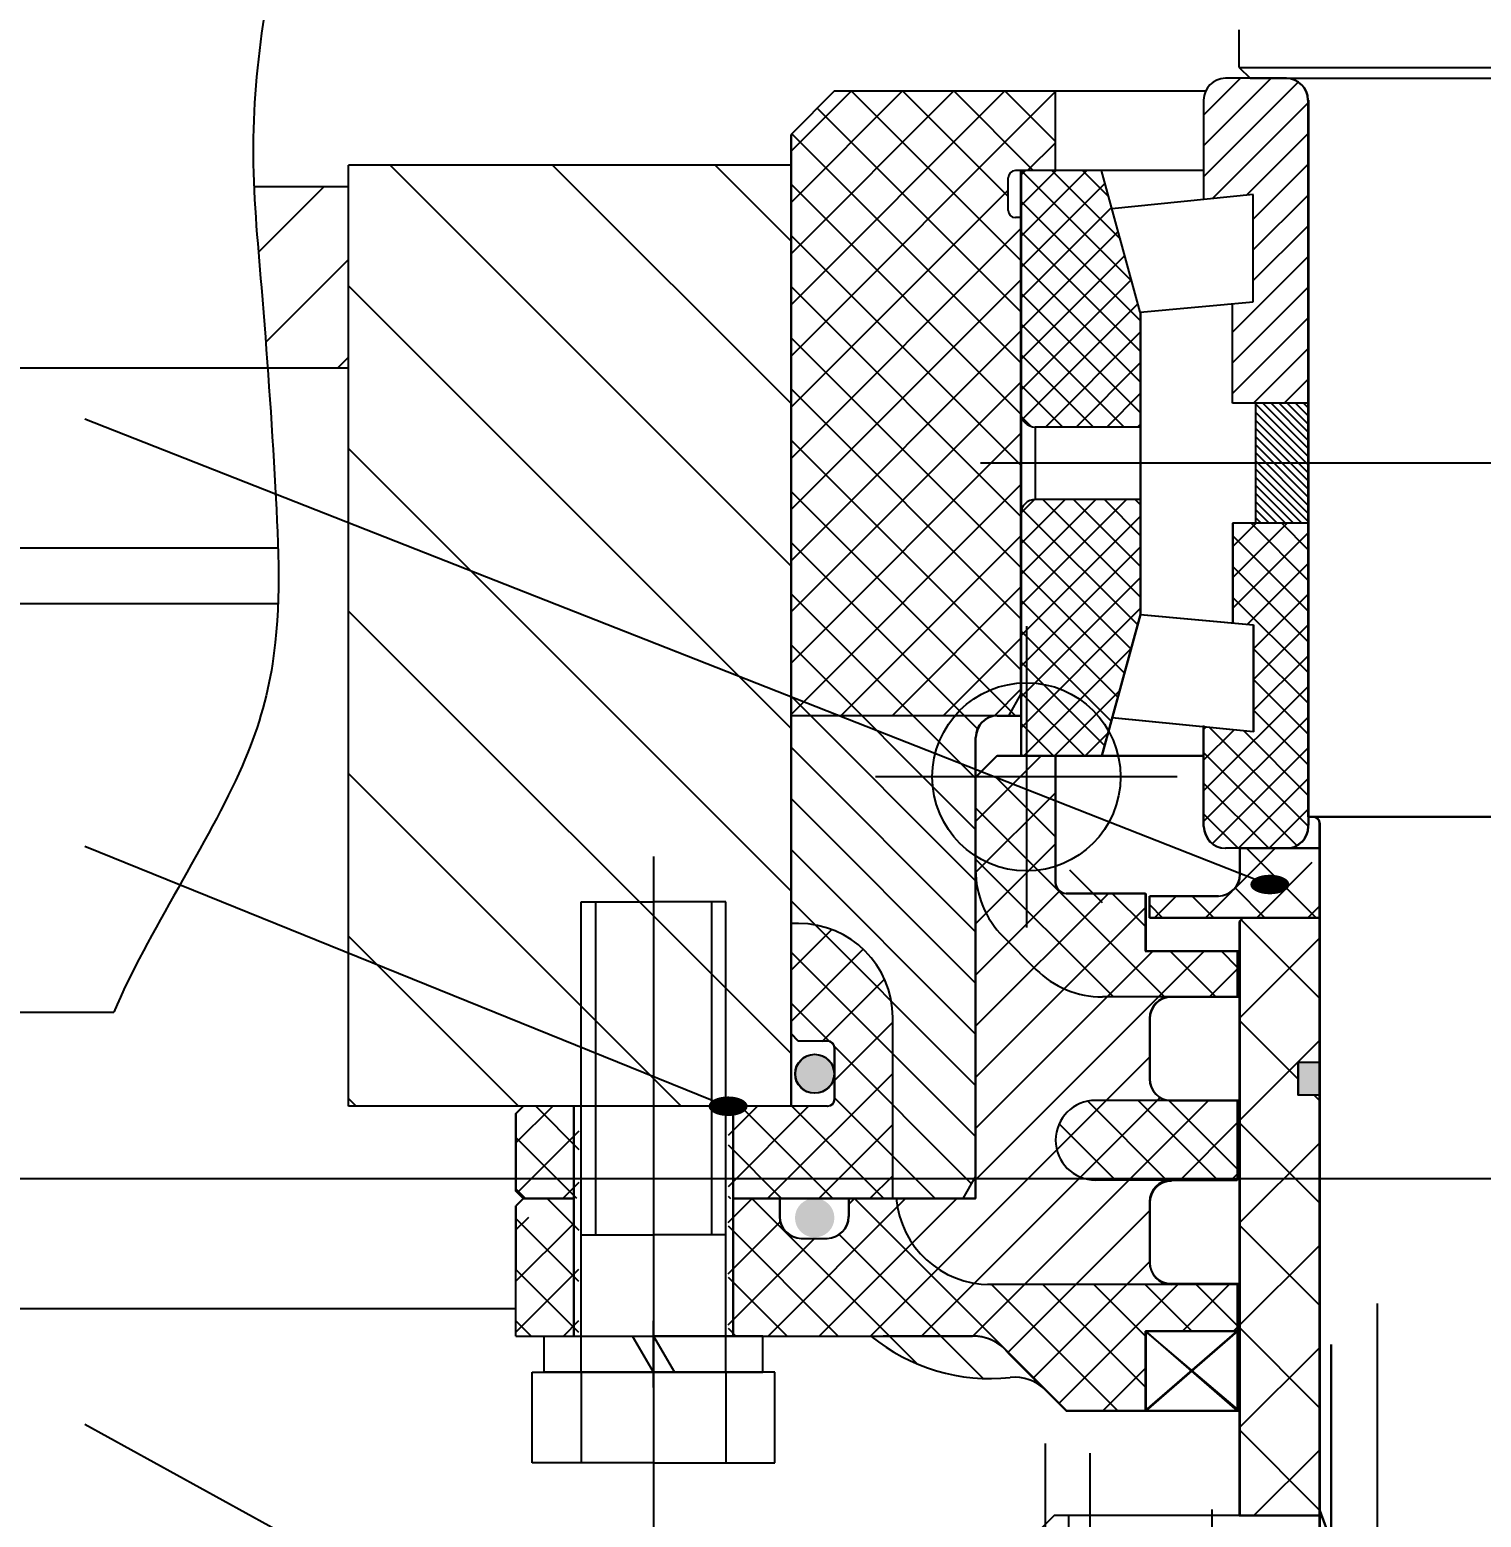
# Model space of a CAD drawing. Header units: millimetres. Extents: x 0 to 12600, y -343 to 8910.
# Drawn here: x 8175.6 to 8376.1, y 5189.5 to 5395 of the extents above; entities that cross this region are included whole.
import ezdxf
from ezdxf.enums import TextEntityAlignment as Align

# ---------------------------------------------------------------- set-up
doc = ezdxf.new("R2010")
doc.units = ezdxf.units.MM
doc.header["$LTSCALE"] = 300
for name, pattern in [('F', [0.75, 0.5, -0.25]), ('G', [2, 1.25, -0.25, 0.25, -0.25]), ('K', [2.5, 1.25, -0.25, 0.25, -0.25, 0.25, -0.25])]:
    doc.linetypes.add(name, pattern=pattern)
for name, color, linetype in [('01', 7, 'Continuous'), ('02', 1, 'Continuous'), ('04', 2, 'F'), ('05', 142, 'G'), ('07', 6, 'K'), ('08', 1, 'Continuous'), ('10', 1, 'Continuous')]:
    doc.layers.add(name, color=color, linetype=linetype)
doc.styles.get("Standard").update_dxf_attribs({"font": 'isocp', "width": 0.707, "bigfont": 'intecad.shx'})
doc.dimstyles.new('INTE', dxfattribs={"dimscale": 30, "dimtxt": 3.5, "dimasz": 3, "dimexe": 3, "dimexo": 0, "dimgap": 1, "dimtad": 1, "dimdec": 1, "dimdsep": 46, "dimtxsty": 'Standard', "dimcen": 0, "dimclrd": 1, "dimclre": 1, "dimclrt": 3, "dimaunit": 1, "dimadec": 0, "dimazin": 0, "dimtfac": 1, "dimtdec": 1, "dimtmove": 0, "dimatfit": 0, "dimfxl": 1, "dimarcsym": 0})
pattern_1 = [(225, (9595.6303, 7841.7627), (-2.1213203, 2.1213203), [])]
pattern_2 = [(315, (16090.429, 9998.8617), (2.1213203, 2.1213203), [])]

# ---------------------------------------------------------------- blocks, each defined once
blk = doc.blocks.new('*D71')
at = {"layer": '08', "color": 1, "lineweight": -2}
for p, q in [((7928.32, 5236.29), (9433.04, 5236.29)), ((9343.04, 3903.89), (9343.04, 5146.29)), ((8469.38, 3813.89), (9433.04, 3813.89))]:
    blk.add_line(p, q, dxfattribs=at)
at = {"layer": '08', "color": 1}
for points in [[(9328.04, 5146.29), (9358.04, 5146.29), (9343.04, 5236.29)], [(9328.04, 3903.89), (9358.04, 3903.89), (9343.04, 3813.89)]]:
    blk.add_solid(points, dxfattribs=at)
at = {"layer": 'Defpoints', "color": 0}
for p in [(7928.32, 5236.29), (9343.04, 5236.29), (8469.38, 3813.89)]:
    blk.add_point(p, dxfattribs=at)
at = {"layer": '08', "color": 3, "insert": (9260.53, 4525.09), "char_height": 105, "attachment_point": 5, "rotation": 90}
blk.add_mtext('1422.4', dxfattribs=at)
blk = doc.blocks.new('ERTERT')
at = {"layer": '05'}
for p, q in [((9647.67, 7302.34), (9647.67, 7133.75)), ((9547.7, 7298.97), (9547.7, 7253.78)), ((9607.98, 7281.65), (9607.98, 7109.25))]:
    blk.add_line(p, q, dxfattribs=at)
blk = doc.blocks.new('RRRR')
at = {"layer": '02'}
h = blk.add_hatch(dxfattribs=at)
h.set_pattern_fill('_USER', color=256, scale=5, angle=45, style=0, pattern_type=0)
h.set_pattern_definition([(45, (16090.429, 9998.8617), (-3.535534, 3.535534), [])])
h.paths.add_polyline_path([(17397.4, 7390.64), (17414.04, 7390.64), (17414.04, 7403.34), (17400.34, 7403.34, -0.414214), (17399.34, 7404.34), (17399.34, 7411.34, -0.414214), (17400.34, 7412.34), (17404.34, 7412.34), (17405.34, 7413.34), (17405.34, 7537.64), (17399.34, 7543.64), (17368.84, 7543.64), (17368.84, 7532.64), (17374.34, 7532.64, -0.414214), (17375.34, 7531.64), (17375.34, 7527.14, -0.414214), (17374.34, 7526.14), (17373.59, 7526.14), (17373.59, 7460.34), (17373.59, 7460.34), (17373.59, 7457.34), (17376.84, 7457.34, -0.414214), (17379.84, 7454.34), (17379.84, 7393.64), (17381.57, 7390.64)])
h.paths.add_polyline_path([(17442.34, 7390.64), (17443.34, 7391.64), (17443.34, 7402.34), (17442.34, 7403.34), (17434.64, 7403.34), (17434.64, 7390.64)])
h.paths.add_polyline_path([(17181.36, 7457.34), (17183.09, 7460.34), (17183.09, 7526.14), (17182.34, 7526.14, -0.414214), (17181.34, 7527.14), (17181.34, 7531.64, -0.414214), (17182.34, 7532.64), (17187.84, 7532.64), (17187.84, 7543.64), (17157.34, 7543.64), (17151.34, 7537.64), (17151.34, 7457.34)])
h.paths.add_polyline_path([(17165.34, 7390.64), (17165.34, 7415.64, 0.414214), (17152.34, 7428.64), (17151.34, 7428.64), (17151.34, 7413.34), (17152.34, 7412.34), (17156.34, 7412.34, -0.414214), (17157.34, 7411.34), (17157.34, 7404.34, -0.414214), (17156.34, 7403.34), (17142.64, 7403.34), (17142.64, 7390.64)])
h.paths.add_polyline_path([(17122.04, 7390.64), (17122.04, 7403.34), (17114.34, 7403.34), (17113.34, 7402.34), (17113.34, 7391.64), (17114.34, 7390.64)])
h = blk.add_hatch(dxfattribs=at)
h.set_pattern_fill('_USER', color=256, scale=3, angle=-45, style=0, pattern_type=0)
h.set_pattern_definition(pattern_2)
h.paths.add_polyline_path([(17185.09, 7497.21, -0.414214), (17183.09, 7499.21), (17183.09, 7532.64), (17194.21, 7532.64), (17199.58, 7513.08), (17199.58, 7497.21)])
h.paths.add_polyline_path([(17183.09, 7451.79), (17183.09, 7485.21, -0.414214), (17185.09, 7487.21), (17199.58, 7487.21), (17199.58, 7471.34), (17194.21, 7451.79)])
h = blk.add_hatch(dxfattribs=at)
h.set_pattern_fill('_USER', color=256, scale=3, angle=-45, style=0, pattern_type=0)
h.set_pattern_definition(pattern_2)
h.paths.add_polyline_path([(17211.34, 7439.03, -0.414214), (17208.34, 7442.03), (17208.34, 7455.78), (17215.2, 7455.09), (17215.2, 7469.91), (17212.34, 7470.17), (17212.34, 7483.92), (17222.78, 7483.92), (17222.78, 7442.2, -0.430263), (17219.78, 7439.03)])
h = blk.add_hatch(dxfattribs=at)
h.set_pattern_fill('_USER', color=256, scale=5, angle=-45, style=0, pattern_type=0)
h.set_pattern_definition([(315, (16090.429, 9997.8617), (3.535534, 3.535534), [])])
h.paths.add_polyline_path([(17414.04, 7383.32), (17414.04, 7390.64), (17406.93, 7390.64), (17406.93, 7388.14, -0.414214), (17403.93, 7385.14), (17400.4, 7385.14, -0.414214), (17397.4, 7388.14), (17397.4, 7390.64), (17379.84, 7390.64), (17379.84, 7448.83), (17376.89, 7451.79), (17368.84, 7451.79), (17368.84, 7434.29, -0.414214), (17367.34, 7432.79), (17356.4, 7432.79), (17356.4, 7424.79), (17343.7, 7424.79), (17343.7, 7418.49), (17352.84, 7418.49, -0.414214), (17355.84, 7415.49), (17355.84, 7407.19, -0.414214), (17352.84, 7404.19), (17343.7, 7404.19), (17343.7, 7393.19), (17352.84, 7393.19, -0.414214), (17355.84, 7390.19), (17355.84, 7381.89, -0.414214), (17352.84, 7378.89), (17343.7, 7378.89), (17343.7, 7372.3), (17350.21, 7372.3)])
h.paths.add_polyline_path([(17367.34, 7361.3), (17375.32, 7369.28, -0.226501), (17380.26, 7371.64), (17392.59, 7371.64), (17414.04, 7371.64), (17414.04, 7383.32), (17350.21, 7372.3), (17356.4, 7372.3), (17356.4, 7361.3)])
h.paths.add_polyline_path([(17443.34, 7371.64), (17443.34, 7388.37), (17434.64, 7386.87), (17434.64, 7371.64)])
h.paths.add_polyline_path([(17162.33, 7371.64, 0.200792), (17181.57, 7365.91, -0.226883), (17186.45, 7364.19), (17189.34, 7361.3), (17200.29, 7361.3), (17200.29, 7372.3), (17212.99, 7372.3), (17212.99, 7378.76), (17203.84, 7378.76), (17178.79, 7378.76, -0.389057), (17165.84, 7390.64), (17159.28, 7390.64), (17159.28, 7388.14, -0.414214), (17156.28, 7385.14), (17152.75, 7385.14, -0.414214), (17149.75, 7388.14), (17149.75, 7390.64), (17142.62, 7390.64), (17142.59, 7371.64)])
h.paths.add_polyline_path([(17121.99, 7371.64), (17122.02, 7390.64), (17114.34, 7390.64), (17113.34, 7389.64), (17113.29, 7371.64)])
h.paths.add_polyline_path([(17194.32, 7418.49), (17212.99, 7418.49), (17212.99, 7424.79), (17200.29, 7424.79), (17200.29, 7432.79), (17189.34, 7432.79, -0.414214), (17187.84, 7434.29), (17187.84, 7445.56), (17177.6, 7449.59), (17176.84, 7448.83), (17176.84, 7434.89, 0.176388), (17180.6, 7426.83), (17185.13, 7422.3, 0.198912)])
at = {"layer": '02', "linetype": 'Continuous'}
h = blk.add_hatch(dxfattribs=at)
h.set_pattern_fill('_USER', color=1, scale=5, angle=-45, style=0, pattern_type=0)
h.set_pattern_definition([(45, (17082.7896, 7342.05), (3.53553, -3.53553), [])])
h.paths.add_polyline_path([(17343.34, 7435.43), (17343.34, 7439.03), (17335.34, 7439.03), (17332.34, 7436.03), (17332.34, 7429.43), (17355.84, 7429.43), (17355.84, 7432.43), (17346.34, 7432.43, -0.414214)])
h.paths.add_polyline_path([(17224.34, 7429.43), (17224.34, 7436.03), (17221.34, 7439.03), (17213.34, 7439.03), (17213.34, 7435.43, -0.414214), (17210.34, 7432.43), (17200.84, 7432.43), (17200.84, 7429.43)])
h = blk.add_hatch(dxfattribs=at)
h.set_pattern_fill('_USER', color=1, scale=10, angle=-45, style=0, pattern_type=0)
h.set_pattern_definition([(315, (16090.429, 9997.862), (7.071068, 7.071068), [])])
h.paths.add_polyline_path([(17332.32, 7356.93), (17332.32, 7356.43), (17332.34, 7356.43), (17332.34, 7346.83), (17343.42, 7346.83), (17343.42, 7379.73), (17343.42, 7428.93), (17342.92, 7429.43), (17332.32, 7429.43), (17332.32, 7427.93), (17332.34, 7427.93), (17332.34, 7409.43), (17335.34, 7409.43), (17335.34, 7404.93), (17332.34, 7404.93), (17332.34, 7356.93)])
h.paths.add_polyline_path([(17213.27, 7379.73), (17213.27, 7346.83), (17224.34, 7346.83), (17224.34, 7356.43), (17224.37, 7356.43), (17224.37, 7356.93), (17224.34, 7356.93), (17224.34, 7404.93), (17221.34, 7404.93), (17221.34, 7409.43), (17224.34, 7409.43), (17224.34, 7427.93), (17224.37, 7427.93), (17224.37, 7429.43), (17213.77, 7429.43), (17213.27, 7428.93)])
for points in [[(17157.28, 7407.87, 1), (17151.9, 7407.87, 1)], [(17154.59, 7390.66, 1), (17154.59, 7385.28, 1)]]:
    blk.add_hatch(color=1, dxfattribs=at).paths.add_polyline_path(points)
at = {"layer": '02'}
h = blk.add_hatch(dxfattribs=at)
h.set_pattern_fill('_USER', color=256, scale=5, angle=-45, style=0, pattern_type=0)
h.set_pattern_definition([(315, (16472.6855, 9944.1375), (3.535534, 3.535534), [])])
h.paths.add_polyline_path([(17212.99, 7393.19), (17212.99, 7394.69), (17203.49, 7404.18, -0.006419), (17203.42, 7404.19), (17193.34, 7404.19, 0.41428), (17187.84, 7398.69, 0.41428), (17193.34, 7393.19)])
for p, q in [((17222.74, 7542.39), (17222.74, 7443.39)), ((17222.78, 7442.03), (17222.78, 7542.39)), ((17199.58, 7513.08), (17199.58, 7471.34)), ((17212.34, 7483.92), (17212.34, 7470.28)), ((17199.58, 7471.34), (17194.21, 7451.79)), ((17199.58, 7471.34), (17215.2, 7469.91)), ((17215.2, 7469.91), (17215.2, 7455.09)), ((17215.2, 7455.09), (17195.65, 7457.04)), ((17208.34, 7442.03), (17208.34, 7456)), ((17333.94, 7443.39), (17222.74, 7443.39)), ((17224.37, 7225.44), (17224.37, 7442.39)), ((17219.78, 7439.03), (17211.34, 7439.03)), ((17224.34, 7356.43), (17224.34, 7346.83)), ((17224.34, 7346.83), (17203.75, 7346.83))]:
    blk.add_line(p, q)
for centre, radius, start, end in [((17223.37, 7442.39), 1, 0, 90), ((17211.34, 7442.03), 3, 180, 270), ((17219.78, 7442.03), 3, 270, 0)]:
    blk.add_arc(centre, radius, start, end)
at = {"layer": '01', "color": 7, "linetype": 'Continuous'}
for p, q in [((17222.78, 7542.39), (17222.78, 7442.2)), ((17151.34, 7403.39), (17151.34, 7537.64)), ((17183.09, 7532.64), (17183.09, 7451.79)), ((17183.09, 7460.34), (17183.09, 7526.14)), ((17176.84, 7390.64), (17176.84, 7454.34)), ((17179.79, 7451.79), (17176.79, 7448.79)), ((17183.09, 7451.79), (17208.34, 7451.79)), ((17213.34, 7435.43), (17213.34, 7439.03)), ((17224.34, 7429.43), (17224.34, 7436.03)), ((17200.29, 7432.79), (17200.29, 7424.8)), ((17213.27, 7428.93), (17213.27, 7379.73)), ((17224.34, 7427.93), (17224.34, 7356.93)), ((17212.99, 7424.8), (17212.99, 7418.45)), ((17165.34, 7390.64), (17165.34, 7415.64)), ((17200.84, 7415.45), (17200.84, 7407.16)), ((17157.34, 7404.39), (17157.34, 7411.39)), ((17212.99, 7394.69), (17212.99, 7393.19)), ((17149.75, 7390.64), (17149.75, 7388.14)), ((17159.28, 7390.64), (17159.28, 7388.14)), ((17200.84, 7390.05), (17200.84, 7381.76)), ((17152.75, 7385.14), (17156.28, 7385.14)), ((17213.27, 7379.73), (17213.27, 7346.83)), ((17212.99, 7378.76), (17212.99, 7361.3)), ((17200.29, 7372.3), (17200.29, 7361.3)), ((17186.44, 7364.2), (17189.34, 7361.3))]:
    blk.add_line(p, q, dxfattribs=at)
at = {"layer": '01'}
for p, q in [((17181.36, 7457.34), (17183.09, 7460.34)), ((17183.09, 7457.34), (17151.34, 7457.34)), ((17208.34, 7451.79), (17179.79, 7451.79)), ((17187.84, 7451.79), (17187.84, 7434.29)), ((17224.37, 7439.03), (17213.34, 7439.03)), ((17224.37, 7439.03), (17219.84, 7439.03)), ((17189.34, 7432.79), (17200.29, 7432.79)), ((17210.34, 7432.43), (17200.84, 7432.43)), ((17200.84, 7429.43), (17200.84, 7432.43)), ((17152.34, 7428.64), (17151.34, 7428.64)), ((17224.37, 7429.43), (17200.84, 7429.43)), ((17213.27, 7428.93), (17213.77, 7429.43)), ((17224.37, 7429.43), (17213.77, 7429.43)), ((17180.6, 7426.83), (17185.13, 7422.3)), ((17213.27, 7424.79), (17200.29, 7424.79)), ((17213.27, 7418.49), (17194.32, 7418.49)), ((17152.34, 7412.39), (17151.34, 7413.39)), ((17156.34, 7412.39), (17152.34, 7412.39)), ((17221.34, 7409.43), (17221.34, 7404.93)), ((17224.34, 7409.43), (17221.34, 7409.43)), ((17213.27, 7404.19), (17193.34, 7404.19)), ((17212.99, 7394.69), (17203.48, 7404.19)), ((17224.37, 7404.93), (17221.34, 7404.93)), ((17113.34, 7402.39), (17114.34, 7403.39)), ((17113.34, 7391.64), (17113.34, 7402.39)), ((17122.29, 7403.39), (17114.34, 7403.39)), ((17121.34, 7371.64), (17121.34, 7403.39)), ((17156.34, 7403.39), (17142.29, 7403.39)), ((17143.34, 7371.64), (17143.34, 7403.39)), ((17187.84, 7398.69), (17187.84, 7398.69)), ((17113.34, 7391.64), (17114.34, 7390.64)), ((17212.99, 7393.19), (17193.34, 7393.19)), ((17113.29, 7371.64), (17113.34, 7389.64)), ((17114.34, 7390.64), (17113.34, 7389.64)), ((17121.34, 7390.64), (17114.34, 7390.64)), ((17121.34, 7390.64), (17114.34, 7390.64)), ((17176.84, 7390.64), (17143.34, 7390.64)), ((17149.75, 7390.64), (17143.34, 7390.64)), ((17176.29, 7390.64), (17159.28, 7390.64)), ((17203.84, 7378.76), (17178.43, 7378.76)), ((17213.27, 7378.76), (17203.84, 7378.76)), ((17113.29, 7371.64), (17164.04, 7371.64)), ((17212.99, 7372.3), (17200.29, 7361.3)), ((17212.99, 7361.3), (17200.29, 7372.3)), ((17212.99, 7372.3), (17200.29, 7372.3)), ((17213.27, 7361.3), (17189.34, 7361.3))]:
    blk.add_line(p, q, dxfattribs=at)
for centre, radius, start, end in [((17179.84, 7454.34), 3, 90, 180), ((17189.79, 7436.02), 13, 180, 225), ((17210.34, 7435.43), 3, 270, 0), ((17189.34, 7434.29), 1.5, 180, 270), ((17152.34, 7415.64), 13, 0, 90), ((17194.32, 7431.49), 13, 225, 270), ((17203.84, 7415.45), 3, 90, 180), ((17156.34, 7411.39), 1, 0, 90), ((17203.84, 7407.16), 3, 180, 270), ((17156.34, 7404.39), 1, 270, 0), ((17193.34, 7398.69), 5.5, 90, 180), ((17193.34, 7398.69), 5.5, 180, 270), ((17203.84, 7390.05), 3, 90, 180), ((17178.79, 7391.76), 13, 184.9645, 270), ((17203.84, 7381.76), 3, 180, 270), ((17178.79, 7391.76), 26, 230.7179, 276.1322), ((17182.21, 7359.94), 6, 45, 96.1322)]:
    blk.add_arc(centre, radius, start, end, dxfattribs=at)
at = {"layer": '01', "color": 7, "linetype": 'Continuous'}
for centre, start, end in [((17152.75, 7388.14), 180, 270), ((17156.28, 7388.14), 270, 0)]:
    blk.add_arc(centre, 3, start, end, dxfattribs=at)
at = {"layer": '02'}
for p, q in [((17217.18, 7434.02), (17053.76, 7498.31)), ((17142.34, 7403.39), (17053.76, 7439.27)), ((17318.5, 7213.8), (17053.76, 7359.42)), ((17209.49, 7331.83), (17209.49, 7347.68))]:
    blk.add_line(p, q, dxfattribs=at)
at = {"layer": '02', "color": 1, "linetype": 'Continuous'}
blk.add_line((17194.32, 7431.49), (17189.79, 7436.02), dxfattribs=at)
blk.add_circle((17154.59, 7407.87), 2.69, dxfattribs=at)
at = {"layer": '04', "color": 2, "linetype": 'F'}
for p, q in [((17176.42, 7371.64), (17164.04, 7371.64)), ((17180.91, 7369.73), (17186.44, 7364.2))]:
    blk.add_line(p, q, dxfattribs=at)
for centre, radius, start, end in [((17176.42, 7365.29), 6.35, 45, 90), ((17166.51, 7324.44), 62.3, 0, 21.7748)]:
    blk.add_arc(centre, radius, start, end, dxfattribs=at)
at = {"layer": '05'}
for p, q in [((17132.34, 7371.14), (17132.34, 7437.9)), ((17132.29, 7364.54), (17132.29, 7373.73))]:
    blk.add_line(p, q, dxfattribs=at)
at = {"layer": '05', "color": 4, "linetype": 'G'}
blk.add_line((17225.95, 7214.91), (17225.95, 7370.48), dxfattribs=at)
at = {"layer": '07', "color": 6, "linetype": 'K'}
for p, q in [((17122.29, 7366.64), (17122.29, 7431.64)), ((17122.29, 7431.64), (17132.29, 7431.64)), ((17124.29, 7431.64), (17124.29, 7385.64)), ((17142.29, 7431.64), (17132.29, 7431.64)), ((17140.29, 7431.64), (17140.29, 7385.64)), ((17142.29, 7366.64), (17142.29, 7431.64)), ((17122.29, 7385.64), (17132.29, 7385.64)), ((17142.29, 7385.64), (17132.29, 7385.64)), ((17117.19, 7366.64), (17117.19, 7371.64)), ((17117.19, 7371.64), (17132.29, 7371.64)), ((17132.29, 7366.64), (17129.4, 7371.64)), ((17132.29, 7371.64), (17135.18, 7366.64)), ((17147.39, 7371.64), (17132.29, 7371.64)), ((17147.39, 7366.64), (17147.39, 7371.64)), ((17115.53, 7354.14), (17115.53, 7366.64)), ((17115.53, 7366.64), (17132.29, 7366.64)), ((17132.29, 7366.64), (17117.19, 7366.64)), ((17122.29, 7366.64), (17122.29, 7354.14)), ((17132.29, 7366.64), (17147.39, 7366.64)), ((17149.06, 7366.64), (17132.29, 7366.64)), ((17142.29, 7366.64), (17142.29, 7354.14)), ((17149.06, 7354.14), (17149.06, 7366.64)), ((17132.29, 7354.14), (17115.53, 7354.14)), ((17132.29, 7354.14), (17149.06, 7354.14))]:
    blk.add_line(p, q, dxfattribs=at)
at = {"layer": '07', "color": 6, "linetype": 'K', "ltscale": 0.625}
for p, q in [((17186.4, 7356.78), (17186.4, 7184.24)), ((17187.62, 7346.83), (17184.62, 7343.83)), ((17189.62, 7346.83), (17189.62, 7137.33))]:
    blk.add_line(p, q, dxfattribs=at)
at = {"layer": '07', "ltscale": 0.625}
blk.add_line((17203.75, 7346.83), (17187.62, 7346.83), dxfattribs=at)
at = {"layer": '02', "width": 0.605172}
for p, p2 in [((17214.68, 7435.52), (17214.68, 7432.52)), ((17139.84, 7404.89), (17139.84, 7401.89))]:
    blk.add_text('●', height=5, rotation=270, dxfattribs=at).set_placement(p, p2, align=Align.FIT)

msp = doc.modelspace()

# ---------------------------------------------------------------- hatches: boundary and pattern name
at = {"layer": '02'}
h = msp.add_hatch(dxfattribs=at)
h.set_pattern_fill('_USER', color=256, scale=3, angle=-45, style=0, pattern_type=0)
h.set_pattern_definition(pattern_1)
h.paths.add_polyline_path([(8352.16, 5385.29, 0.414214), (8349.16, 5388.29), (8340.72, 5388.29, 0.414214), (8337.72, 5385.29), (8337.72, 5371.55), (8344.57, 5372.23), (8344.57, 5357.41), (8341.72, 5357.15), (8341.72, 5343.4), (8352.16, 5343.4)])
h = msp.add_hatch(dxfattribs=at)
h.set_pattern_fill('_USER', color=256, scale=5, angle=45, style=0, pattern_type=0)
h.set_pattern_definition([(135, (9595.6303, 7841.7627), (3.535534, 3.535534), [])])
h.paths.add_polyline_path([(8288.66, 5233.54), (8272.02, 5233.54), (8272.02, 5246.24), (8285.72, 5246.24, 0.414214), (8286.72, 5247.24), (8286.72, 5254.24, 0.414214), (8285.72, 5255.24), (8281.72, 5255.24), (8280.72, 5256.24), (8280.72, 5380.54), (8286.72, 5386.54), (8317.22, 5386.54), (8317.22, 5375.54), (8311.72, 5375.54, 0.414214), (8310.72, 5374.54), (8310.72, 5370.04, 0.414214), (8311.72, 5369.04), (8312.47, 5369.04), (8312.47, 5303.24), (8312.47, 5303.24), (8312.47, 5300.24), (8309.22, 5300.24, 0.414214), (8306.22, 5297.24), (8306.22, 5236.54), (8304.49, 5233.54)])
h.paths.add_polyline_path([(8243.72, 5233.54), (8242.72, 5234.54), (8242.72, 5245.24), (8243.72, 5246.24), (8251.42, 5246.24), (8251.42, 5233.54)])
h.paths.add_polyline_path([(8504.7, 5300.24), (8502.97, 5303.24), (8502.97, 5369.04), (8503.72, 5369.04, 0.414214), (8504.72, 5370.04), (8504.72, 5374.54, 0.414214), (8503.72, 5375.54), (8498.22, 5375.54), (8498.22, 5386.54), (8528.72, 5386.54), (8534.72, 5380.54), (8534.72, 5300.24)])
h.paths.add_polyline_path([(8520.72, 5233.54), (8520.72, 5258.54, -0.414214), (8533.72, 5271.54), (8534.72, 5271.54), (8534.72, 5256.24), (8533.72, 5255.24), (8529.72, 5255.24, 0.414214), (8528.72, 5254.24), (8528.72, 5247.24, 0.414214), (8529.72, 5246.24), (8543.42, 5246.24), (8543.42, 5233.54)])
h.paths.add_polyline_path([(8564.02, 5233.54), (8564.02, 5246.24), (8571.72, 5246.24), (8572.72, 5245.24), (8572.72, 5234.54), (8571.72, 5233.54)])
at = {"layer": '02', "linetype": 'Continuous'}
h = msp.add_hatch(dxfattribs=at)
h.set_pattern_fill('LINE', color=1, scale=5, angle=45, style=0)
h.set_pattern_definition([(135, (12916.67, 7083.374), (11.22532, 11.22532), [])])
h.paths.add_polyline_path([(8219.58, 5376.29), (8280.72, 5376.29), (8280.72, 5246.29), (8219.58, 5246.29)])
h.paths.add_polyline_path([(8534.72, 5376.29), (8595.86, 5376.29), (8595.86, 5246.29), (8534.72, 5246.29)])
at = {"layer": '02'}
h = msp.add_hatch(dxfattribs=at)
h.set_pattern_fill('_USER', color=256, scale=3, angle=-45, style=0, pattern_type=0)
h.set_pattern_definition(pattern_1)
h.paths.add_polyline_path([(8312.47, 5342.11, 0.414214), (8314.47, 5340.11), (8328.96, 5340.11), (8328.96, 5355.98), (8323.59, 5375.54), (8312.47, 5375.54)])
h.paths.add_polyline_path([(8312.47, 5328.11, -0.414214), (8314.47, 5330.11), (8328.96, 5330.11), (8328.96, 5314.24), (8323.59, 5294.69), (8312.47, 5294.69)])
at = {"layer": '02', "linetype": 'Continuous'}
h = msp.add_hatch(dxfattribs=at)
h.set_pattern_fill('LINE', color=1, scale=3, angle=135, style=0)
h.set_pattern_definition([(45, (12916.671, 7083.374), (6.735192, -6.735192), [])])
edge = h.paths.add_edge_path()
edge.add_line((8219.58, 5348.29), (8208.42, 5348.29))
edge.add_spline(control_points=[(8208.42, 5348.29), (8208.16, 5351.99), (8207.52, 5360.29), (8206.74, 5368.66), (8206.53, 5373.29)], knot_values=[44.377, 44.377, 44.377, 44.377, 55.547071, 69.465178, 69.465178, 69.465178, 69.465178], degree=3, periodic=0)
edge.add_line((8206.53, 5373.29), (8219.58, 5373.29))
edge.add_line((8219.58, 5373.29), (8219.58, 5348.29))
at = {"layer": '02'}
h = msp.add_hatch(dxfattribs=at)
h.set_pattern_fill('_USER', color=256, scale=3, angle=-45, style=0, pattern_type=0)
h.set_pattern_definition(pattern_1)
h.paths.add_polyline_path([(8352.16, 5326.82), (8341.72, 5326.82), (8341.72, 5313.07), (8344.57, 5312.81), (8344.57, 5297.99), (8337.72, 5298.68), (8337.72, 5284.93, 0.414214), (8340.72, 5281.93), (8349.16, 5281.93, 0.397712), (8352.16, 5284.77)])
h = msp.add_hatch(dxfattribs=at)
h.set_pattern_fill('_USER', color=256, scale=5, angle=-45, style=0, pattern_type=0)
h.set_pattern_definition([(225, (9595.6303, 7840.7627), (-3.535534, 3.535534), [])])
h.paths.add_polyline_path([(8272.02, 5226.22), (8272.02, 5233.54), (8279.13, 5233.54), (8279.13, 5231.04, 0.414214), (8282.13, 5228.04), (8285.66, 5228.04, 0.414214), (8288.66, 5231.04), (8288.66, 5233.54), (8306.22, 5233.54), (8306.22, 5291.74), (8309.17, 5294.69), (8317.22, 5294.69), (8317.22, 5277.19, 0.414214), (8318.72, 5275.69), (8329.66, 5275.69), (8329.66, 5267.69), (8342.36, 5267.69), (8342.36, 5261.39), (8333.22, 5261.39, 0.414214), (8330.22, 5258.39), (8330.22, 5250.09, 0.414214), (8333.22, 5247.09), (8342.36, 5247.09), (8342.36, 5236.09), (8333.22, 5236.09, 0.414214), (8330.22, 5233.09), (8330.22, 5224.79, 0.414214), (8333.22, 5221.79), (8342.36, 5221.79), (8342.36, 5215.2), (8335.85, 5215.2)])
h.paths.add_polyline_path([(8318.72, 5204.2), (8310.74, 5212.18, 0.226501), (8305.8, 5214.54), (8293.47, 5214.54), (8272.02, 5214.54), (8272.02, 5226.22), (8335.85, 5215.2), (8329.66, 5215.2), (8329.66, 5204.2)])
h.paths.add_polyline_path([(8242.72, 5214.54), (8242.72, 5231.27), (8251.42, 5229.77), (8251.42, 5214.54)])
h.paths.add_polyline_path([(8523.73, 5214.54, -0.200792), (8504.49, 5208.81, 0.226883), (8499.61, 5207.09), (8496.72, 5204.2), (8485.77, 5204.2), (8485.77, 5215.2), (8473.07, 5215.2), (8473.07, 5221.66), (8482.22, 5221.66), (8507.27, 5221.66, 0.389057), (8520.22, 5233.54), (8526.78, 5233.54), (8526.78, 5231.04, 0.414214), (8529.78, 5228.04), (8533.31, 5228.04, 0.414214), (8536.31, 5231.04), (8536.31, 5233.54), (8543.44, 5233.54), (8543.47, 5214.54)])
h.paths.add_polyline_path([(8564.07, 5214.54), (8564.04, 5233.54), (8571.72, 5233.54), (8572.72, 5232.54), (8572.77, 5214.54)])
h.paths.add_polyline_path([(8491.74, 5261.39), (8473.07, 5261.39), (8473.07, 5267.69), (8485.77, 5267.69), (8485.77, 5275.69), (8496.72, 5275.69, 0.414214), (8498.22, 5277.19), (8498.22, 5288.46), (8508.46, 5292.49), (8509.22, 5291.74), (8509.22, 5277.79, -0.176388), (8505.46, 5269.73), (8500.93, 5265.2, -0.198912)])
at = {"layer": '02', "linetype": 'Continuous'}
h = msp.add_hatch(dxfattribs=at)
h.set_pattern_fill('_USER', color=1, scale=5, angle=-45, style=0, pattern_type=0)
h.set_pattern_definition([(135, (8603.2697, 5184.951), (-3.53553, -3.53553), [])])
h.paths.add_polyline_path([(8342.72, 5278.33), (8342.72, 5281.93), (8350.72, 5281.93), (8353.72, 5278.93), (8353.72, 5272.33), (8330.22, 5272.33), (8330.22, 5275.33), (8339.72, 5275.33, 0.414214)])
h.paths.add_polyline_path([(8461.72, 5272.33), (8461.72, 5278.93), (8464.72, 5281.93), (8472.72, 5281.93), (8472.72, 5278.33, 0.414214), (8475.72, 5275.33), (8485.22, 5275.33), (8485.22, 5272.33)])
h = msp.add_hatch(dxfattribs=at)
h.set_pattern_fill('_USER', color=1, scale=10, angle=-45, style=0, pattern_type=0)
h.set_pattern_definition([(225, (9595.63, 7840.763), (-7.071068, 7.071068), [])])
h.paths.add_polyline_path([(8353.74, 5199.83), (8353.74, 5199.33), (8353.72, 5199.33), (8353.72, 5189.73), (8342.64, 5189.73), (8342.64, 5222.63), (8342.64, 5271.83), (8343.14, 5272.33), (8353.74, 5272.33), (8353.74, 5270.83), (8353.72, 5270.83), (8353.72, 5252.33), (8350.72, 5252.33), (8350.72, 5247.83), (8353.72, 5247.83), (8353.72, 5199.83)])
h.paths.add_polyline_path([(8472.79, 5222.63), (8472.79, 5189.73), (8461.72, 5189.73), (8461.72, 5199.33), (8461.69, 5199.33), (8461.69, 5199.83), (8461.72, 5199.83), (8461.72, 5247.83), (8464.72, 5247.83), (8464.72, 5252.33), (8461.72, 5252.33), (8461.72, 5270.83), (8461.69, 5270.83), (8461.69, 5272.33), (8472.29, 5272.33), (8472.79, 5271.83)])
for points in [[(8286.66, 5250.77, 1), (8281.27, 5250.77, 1)], [(8283.96, 5233.56, -1), (8283.96, 5228.18, -1)]]:
    msp.add_hatch(color=1, dxfattribs=at).paths.add_polyline_path(points)
at = {"layer": '02'}
msp.add_hatch(color=256, dxfattribs=at).paths.add_polyline_path([(8353.72, 5252.33), (8350.72, 5252.33), (8350.72, 5247.83), (8353.72, 5247.83)])
at = {"layer": '10'}
h = msp.add_hatch(dxfattribs=at)
h.set_pattern_fill('ANSI31', color=256, scale=0.25, style=0)
h.set_pattern_definition([(135, (8689.4638, 5493.7612), (0.561266, 0.561266), [])])
h.paths.add_polyline_path([(8344.92, 5335.11), (8344.92, 5335.9), (8344.92, 5343.4), (8352.16, 5343.4), (8352.16, 5335.11)])
h.paths.add_polyline_path([(8344.92, 5326.82), (8344.92, 5335.11), (8352.16, 5335.11), (8352.16, 5326.82)])

# ---------------------------------------------------------------- linework, layer by layer
for p, q in [((8342.63, 5389.79), (8342.63, 5395)), ((8349.16, 5388.29), (8340.72, 5388.29)), ((8337.72, 5385.29), (8337.72, 5371.55)), ((8352.12, 5385.29), (8352.12, 5286.29)), ((8352.16, 5343.4), (8352.16, 5385.29)), ((8219.58, 5246.29), (8219.58, 5376.29)), ((8312.47, 5342.11), (8312.47, 5375.54)), ((8328.96, 5355.98), (8323.59, 5375.54)), ((8344.57, 5372.23), (8325.03, 5370.28)), ((8344.57, 5357.41), (8344.57, 5372.23)), ((8328.96, 5355.98), (8344.57, 5357.41)), ((8341.72, 5343.4), (8341.72, 5357.15)), ((8328.96, 5355.98), (8328.96, 5314.24)), ((8352.16, 5343.4), (8341.72, 5343.4)), ((8344.92, 5326.82), (8344.92, 5343.4)), ((8312.47, 5328.11), (8312.47, 5294.69)), ((8341.72, 5326.82), (8341.72, 5313.07)), ((8352.16, 5326.82), (8341.72, 5326.82)), ((8328.96, 5314.24), (8323.59, 5294.69)), ((8328.96, 5314.24), (8344.57, 5312.81)), ((8344.57, 5312.81), (8344.57, 5297.99)), ((8344.57, 5297.99), (8325.03, 5299.94)), ((8337.72, 5284.93), (8337.72, 5298.68)), ((8352.12, 5286.29), (8463.32, 5286.29)), ((8353.74, 5068.34), (8353.74, 5285.29)), ((8349.16, 5281.93), (8340.72, 5281.93)), ((8353.72, 5199.33), (8353.72, 5189.73)), ((8342.64, 5189.73), (8353.74, 5189.73))]:
    msp.add_line(p, q)
for centre, radius, start, end in [((8340.72, 5385.29), 3, 90, 180), ((8349.16, 5385.29), 3, 0, 90), ((8352.74, 5285.29), 1, 0, 90), ((8340.72, 5284.93), 3, 180, 270), ((8349.15, 5284.94), 3.01, 270.0625, 3.1841)]:
    msp.add_arc(centre, radius, start, end)
at = {"layer": '01'}
for p, q in [((8342.63, 5389.79), (8472.81, 5389.79)), ((8342.63, 5389.79), (8344.13, 5388.29)), ((8286.72, 5386.54), (8280.72, 5380.54)), ((8286.72, 5386.54), (8337.99, 5386.54)), ((8219.58, 5373.29), (8206.53, 5373.29)), ((7989.49, 5348.29), (8219.58, 5348.29)), ((8328.96, 5340.11), (8314.47, 5340.11)), ((8314.47, 5340.11), (8314.47, 5330.11)), ((8328.96, 5330.11), (8314.47, 5330.11)), ((8209.85, 5323.39), (8032.44, 5323.39)), ((8209.84, 5315.69), (8035.63, 5315.69)), ((8309.22, 5300.24), (8312.47, 5300.24)), ((8309.17, 5294.69), (8337.72, 5294.69)), ((8317.22, 5294.69), (8317.22, 5277.19)), ((8342.72, 5281.93), (8353.74, 5281.93)), ((8329.66, 5275.69), (8318.72, 5275.69)), ((8330.22, 5272.33), (8330.22, 5275.33)), ((8330.22, 5275.33), (8339.72, 5275.33)), ((8330.22, 5272.33), (8353.74, 5272.33)), ((8343.14, 5272.33), (8342.64, 5271.83)), ((8329.66, 5267.69), (8342.64, 5267.69)), ((8333.22, 5261.39), (8342.64, 5261.39)), ((8108.49, 5259.29), (8187.17, 5259.29)), ((8281.72, 5255.29), (8280.72, 5256.29)), ((8285.72, 5255.29), (8281.72, 5255.29)), ((8350.72, 5252.33), (8350.72, 5247.83)), ((8353.72, 5252.33), (8350.72, 5252.33)), ((8242.72, 5245.29), (8243.72, 5246.29)), ((8250.72, 5214.54), (8250.72, 5246.29)), ((8272.72, 5214.54), (8272.72, 5246.29)), ((8333.22, 5247.09), (8342.36, 5247.09)), ((8353.74, 5247.83), (8350.72, 5247.83)), ((8242.72, 5234.54), (8242.72, 5245.29)), ((8304.49, 5233.54), (8306.22, 5236.54)), ((8333.22, 5236.09), (8342.36, 5236.09)), ((8243.72, 5233.54), (8242.72, 5234.54)), ((8243.72, 5233.54), (8242.72, 5232.54)), ((8242.72, 5214.54), (8242.72, 5232.54)), ((8243.72, 5233.54), (8250.72, 5233.54)), ((8272.72, 5233.54), (8306.22, 5233.54)), ((8333.22, 5221.79), (8342.64, 5221.79)), ((8242.72, 5214.54), (8305.8, 5214.54)), ((8329.66, 5215.2), (8342.36, 5215.2)), ((8329.66, 5204.2), (8342.36, 5215.2)), ((8329.66, 5215.2), (8342.64, 5204.2)), ((8318.72, 5204.2), (8342.64, 5204.2))]:
    msp.add_line(p, q, dxfattribs=at)
at = {"layer": '01', "color": 7, "linetype": 'Continuous'}
for p, q in [((8344.13, 5388.29), (8471.31, 5388.29)), ((8317.22, 5386.54), (8317.22, 5375.54)), ((8280.72, 5246.29), (8280.72, 5380.54)), ((8280.72, 5376.29), (8219.58, 5376.29)), ((8310.72, 5370.04), (8310.72, 5374.54)), ((8337.72, 5375.54), (8311.72, 5375.54)), ((8312.47, 5369.04), (8311.72, 5369.04)), ((8312.47, 5303.24), (8312.47, 5369.04)), ((8352.16, 5343.4), (8352.16, 5285.1)), ((8306.22, 5233.54), (8306.22, 5297.24)), ((8309.17, 5294.69), (8306.17, 5291.69)), ((8342.72, 5278.33), (8342.72, 5281.93)), ((8353.72, 5272.33), (8353.72, 5278.93)), ((8329.66, 5275.69), (8329.66, 5267.69)), ((8342.64, 5271.83), (8342.64, 5189.73)), ((8353.72, 5270.83), (8353.72, 5199.83)), ((8342.36, 5267.69), (8342.36, 5261.39)), ((8330.22, 5258.39), (8330.22, 5250.09)), ((8286.72, 5247.29), (8286.72, 5254.29)), ((8285.72, 5246.29), (8219.58, 5246.29)), ((8342.36, 5247.09), (8342.36, 5236.09)), ((8279.13, 5233.54), (8279.13, 5231.04)), ((8288.66, 5233.54), (8288.66, 5231.04)), ((8330.22, 5233.09), (8330.22, 5224.79)), ((8282.13, 5228.04), (8285.66, 5228.04)), ((8342.36, 5221.79), (8342.36, 5204.2)), ((8242.72, 5218.29), (8047.72, 5218.29)), ((8329.66, 5215.2), (8329.66, 5204.2)), ((8310.74, 5212.18), (8318.72, 5204.2))]:
    msp.add_line(p, q, dxfattribs=at)
msp.add_circle((8313.24, 5291.79), 13, dxfattribs=at)
for centre, radius, start, end in [((8349.12, 5385.29), 3, 0, 90), ((8311.72, 5374.54), 1, 90, 180), ((8311.72, 5370.04), 1, 180, 270), ((8282.13, 5231.04), 3, 180, 270), ((8285.66, 5231.04), 3, 270, 0)]:
    msp.add_arc(centre, radius, start, end, dxfattribs=at)
at = {"layer": '01'}
for centre, radius, start, end in [((8349.16, 5385.29), 3, 0, 90), ((8314.47, 5342.11), 2, 180, 270), ((8314.47, 5328.11), 2, 90, 180), ((8309.22, 5297.24), 3, 90, 180), ((8318.72, 5277.19), 1.5, 180, 270), ((8339.72, 5278.33), 3, 270, 0), ((8333.22, 5258.39), 3, 90, 180), ((8285.72, 5254.29), 1, 0, 90), ((8333.22, 5250.09), 3, 180, 270), ((8285.72, 5247.29), 1, 270, 0), ((8333.22, 5233.09), 3, 90, 180), ((8333.22, 5224.79), 3, 180, 270), ((8305.8, 5208.19), 6.35, 38.9511, 90)]:
    msp.add_arc(centre, radius, start, end, dxfattribs=at)
at = {"layer": '02', "color": 1, "linetype": 'Continuous'}
msp.add_circle((8283.97, 5250.77), 2.69, dxfattribs=at)
at = {"layer": '02'}
msp.add_open_spline([(8211.73, 5417.29), (8209.1, 5404.52), (8205.14, 5385.34), (8207.9, 5356.64), (8209.49, 5333.07), (8210.55, 5310.16), (8204.11, 5288.28), (8191.84, 5270.3), (8187.17, 5259.29)], degree=3, knots=[0, 0, 0, 0, 38.794109, 58.295107, 85.948207, 110.380827, 125.11585, 157.219784, 157.219784, 157.219784, 157.219784], dxfattribs=at)
at = {"layer": '04', "color": 2, "linetype": 'F'}
msp.add_arc((8295.89, 5167.34), 62.3, 0, 21.7748, dxfattribs=at)
at = {"layer": '05', "color": 4, "linetype": 'G'}
for p, q in [((8510.63, 5335.11), (8306.91, 5335.11)), ((8355.33, 5057.81), (8355.33, 5213.38))]:
    msp.add_line(p, q, dxfattribs=at)
at = {"layer": '05'}
for p, q in [((8313.24, 5312.62), (8313.24, 5270.96)), ((8334.07, 5291.79), (8292.41, 5291.79))]:
    msp.add_line(p, q, dxfattribs=at)
at = {"layer": '07', "color": 6, "linetype": 'K'}
msp.add_line((8246.62, 5214.54), (8261.72, 5214.54), dxfattribs=at)

# ---------------------------------------------------------------- block references
at = {"layer": '01'}
msp.add_blockref('RRRR', (-8870.57, -2157.1), dxfattribs=at)
at = {"layer": '07'}
msp.add_blockref('ERTERT', (-1285.99, -2083.29), dxfattribs=at)

# ---------------------------------------------------------------- dimensions: what is measured, and where the dimension line sits
at = {"layer": '08'}
dim = msp.add_linear_dim(base=(9343.04, 5236.29), p1=(8469.38, 3813.89), p2=(7928.32, 5236.29), angle=90, dimstyle='INTE', dxfattribs=at)
dim.commit()
dim.dimension.update_dxf_attribs({"geometry": '*D71', "text_midpoint": (9260.53, 4525.09)})

doc.saveas('drawing.dxf')
